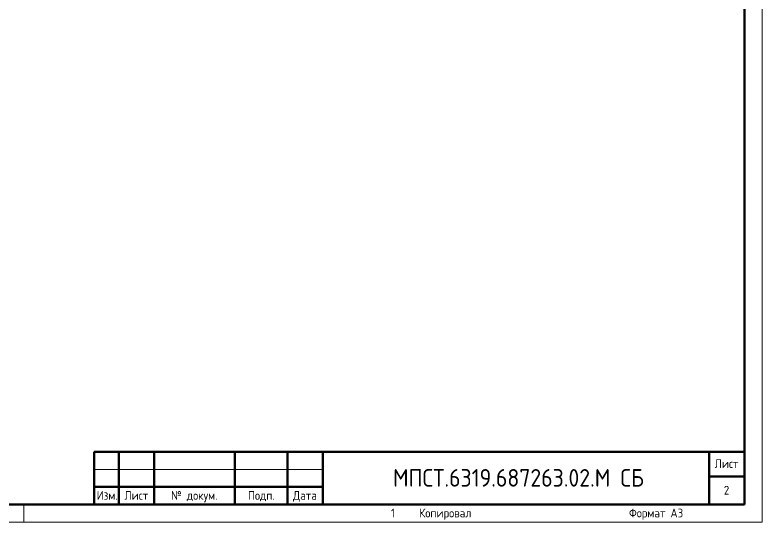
# Model space of a CAD drawing. Header units: millimetres. Extents: x -3894 to -3474, y -291 to 6.
# Drawn here: x -3686.3 to -3473.8, y -291 to -146.6 of the extents above; entities that cross this region are included whole.
import ezdxf

# ---------------------------------------------------------------- set-up
doc = ezdxf.new("R2010")
doc.units = ezdxf.units.MM
doc.layers.add('ОСНОВНОЙ', color=7, linetype='Continuous', lineweight=25)
doc.styles.add('СПДС', font='isocpeur.ttf', dxfattribs={"width": 0.9})

msp = doc.modelspace()

# ---------------------------------------------------------------- linework, layer by layer
at = {"color": 7, "linetype": 'Continuous', "lineweight": 18}
for p, q in [((-3473.76, 6.02), (-3473.76, -290.98)), ((-3663.76, -275.98), (-3598.76, -275.98)), ((-3893.76, -290.98), (-3473.76, -290.98))]:
    msp.add_line(p, q, dxfattribs=at)
at = {"color": 7, "linetype": 'Continuous', "lineweight": 50}
for p, q in [((-3478.76, 1.02), (-3478.76, -285.98)), ((-3663.76, -270.98), (-3663.76, -285.98)), ((-3663.76, -270.98), (-3478.76, -270.98)), ((-3656.76, -270.98), (-3656.76, -285.98)), ((-3646.76, -270.98), (-3646.76, -285.98)), ((-3623.76, -285.98), (-3623.76, -270.98)), ((-3608.76, -270.98), (-3608.76, -285.98)), ((-3598.76, -270.98), (-3598.76, -285.98)), ((-3488.76, -270.98), (-3488.76, -285.98)), ((-3488.76, -277.98), (-3478.76, -277.98)), ((-3663.76, -280.98), (-3598.76, -280.98)), ((-3873.76, -285.98), (-3478.76, -285.98))]:
    msp.add_line(p, q, dxfattribs=at)
at = {"color": 7, "linetype": 'Continuous', "lineweight": 25}
msp.add_line((-3488.76, -270.98), (-3488.76, -285.98), dxfattribs=at)
at = {"layer": 'ОСНОВНОЙ', "linetype": 'Continuous', "lineweight": 18}
for p, q in [((-3478.76, 1.02), (-3478.76, -285.98)), ((-3478.76, -285.98), (-3873.76, -285.98)), ((-3683.76, -285.98), (-3683.76, -290.98)), ((-3676.26, -285.98), (-3676.26, -285.98))]:
    msp.add_line(p, q, dxfattribs=at)

# ---------------------------------------------------------------- texts
at = {"color": 7, "linetype": 'Continuous', "lineweight": 0, "attachment_point": 2, "style": 'СПДС'}
for s, insert, char_height in [('Лист', (-3483.86, -273.09), 2.5), ('{\\H1.42857x;МПСТ.6319.687263.02.М СБ}', (-3543.06, -275.89), 3.5), ('Изм.', (-3660.09, -282.15), 2.5), ('Лист', (-3651.8, -282.15), 2.5), ('№ докум.', (-3635.31, -282.15), 2.5), ('Подп.', (-3616.22, -282.15), 2.5), ('Дата', (-3603.81, -282.15), 2.5), ('2', (-3483.86, -280.67), 2.5), ('1', (-3578.77, -287.16), 2.5), ('Копировал', (-3563.89, -287.15), 2.5), ('Формат А3', (-3503.91, -287.15), 2.5)]:
    msp.add_mtext(s, dxfattribs=dict(at, insert=insert, char_height=char_height))

doc.saveas('drawing.dxf')
